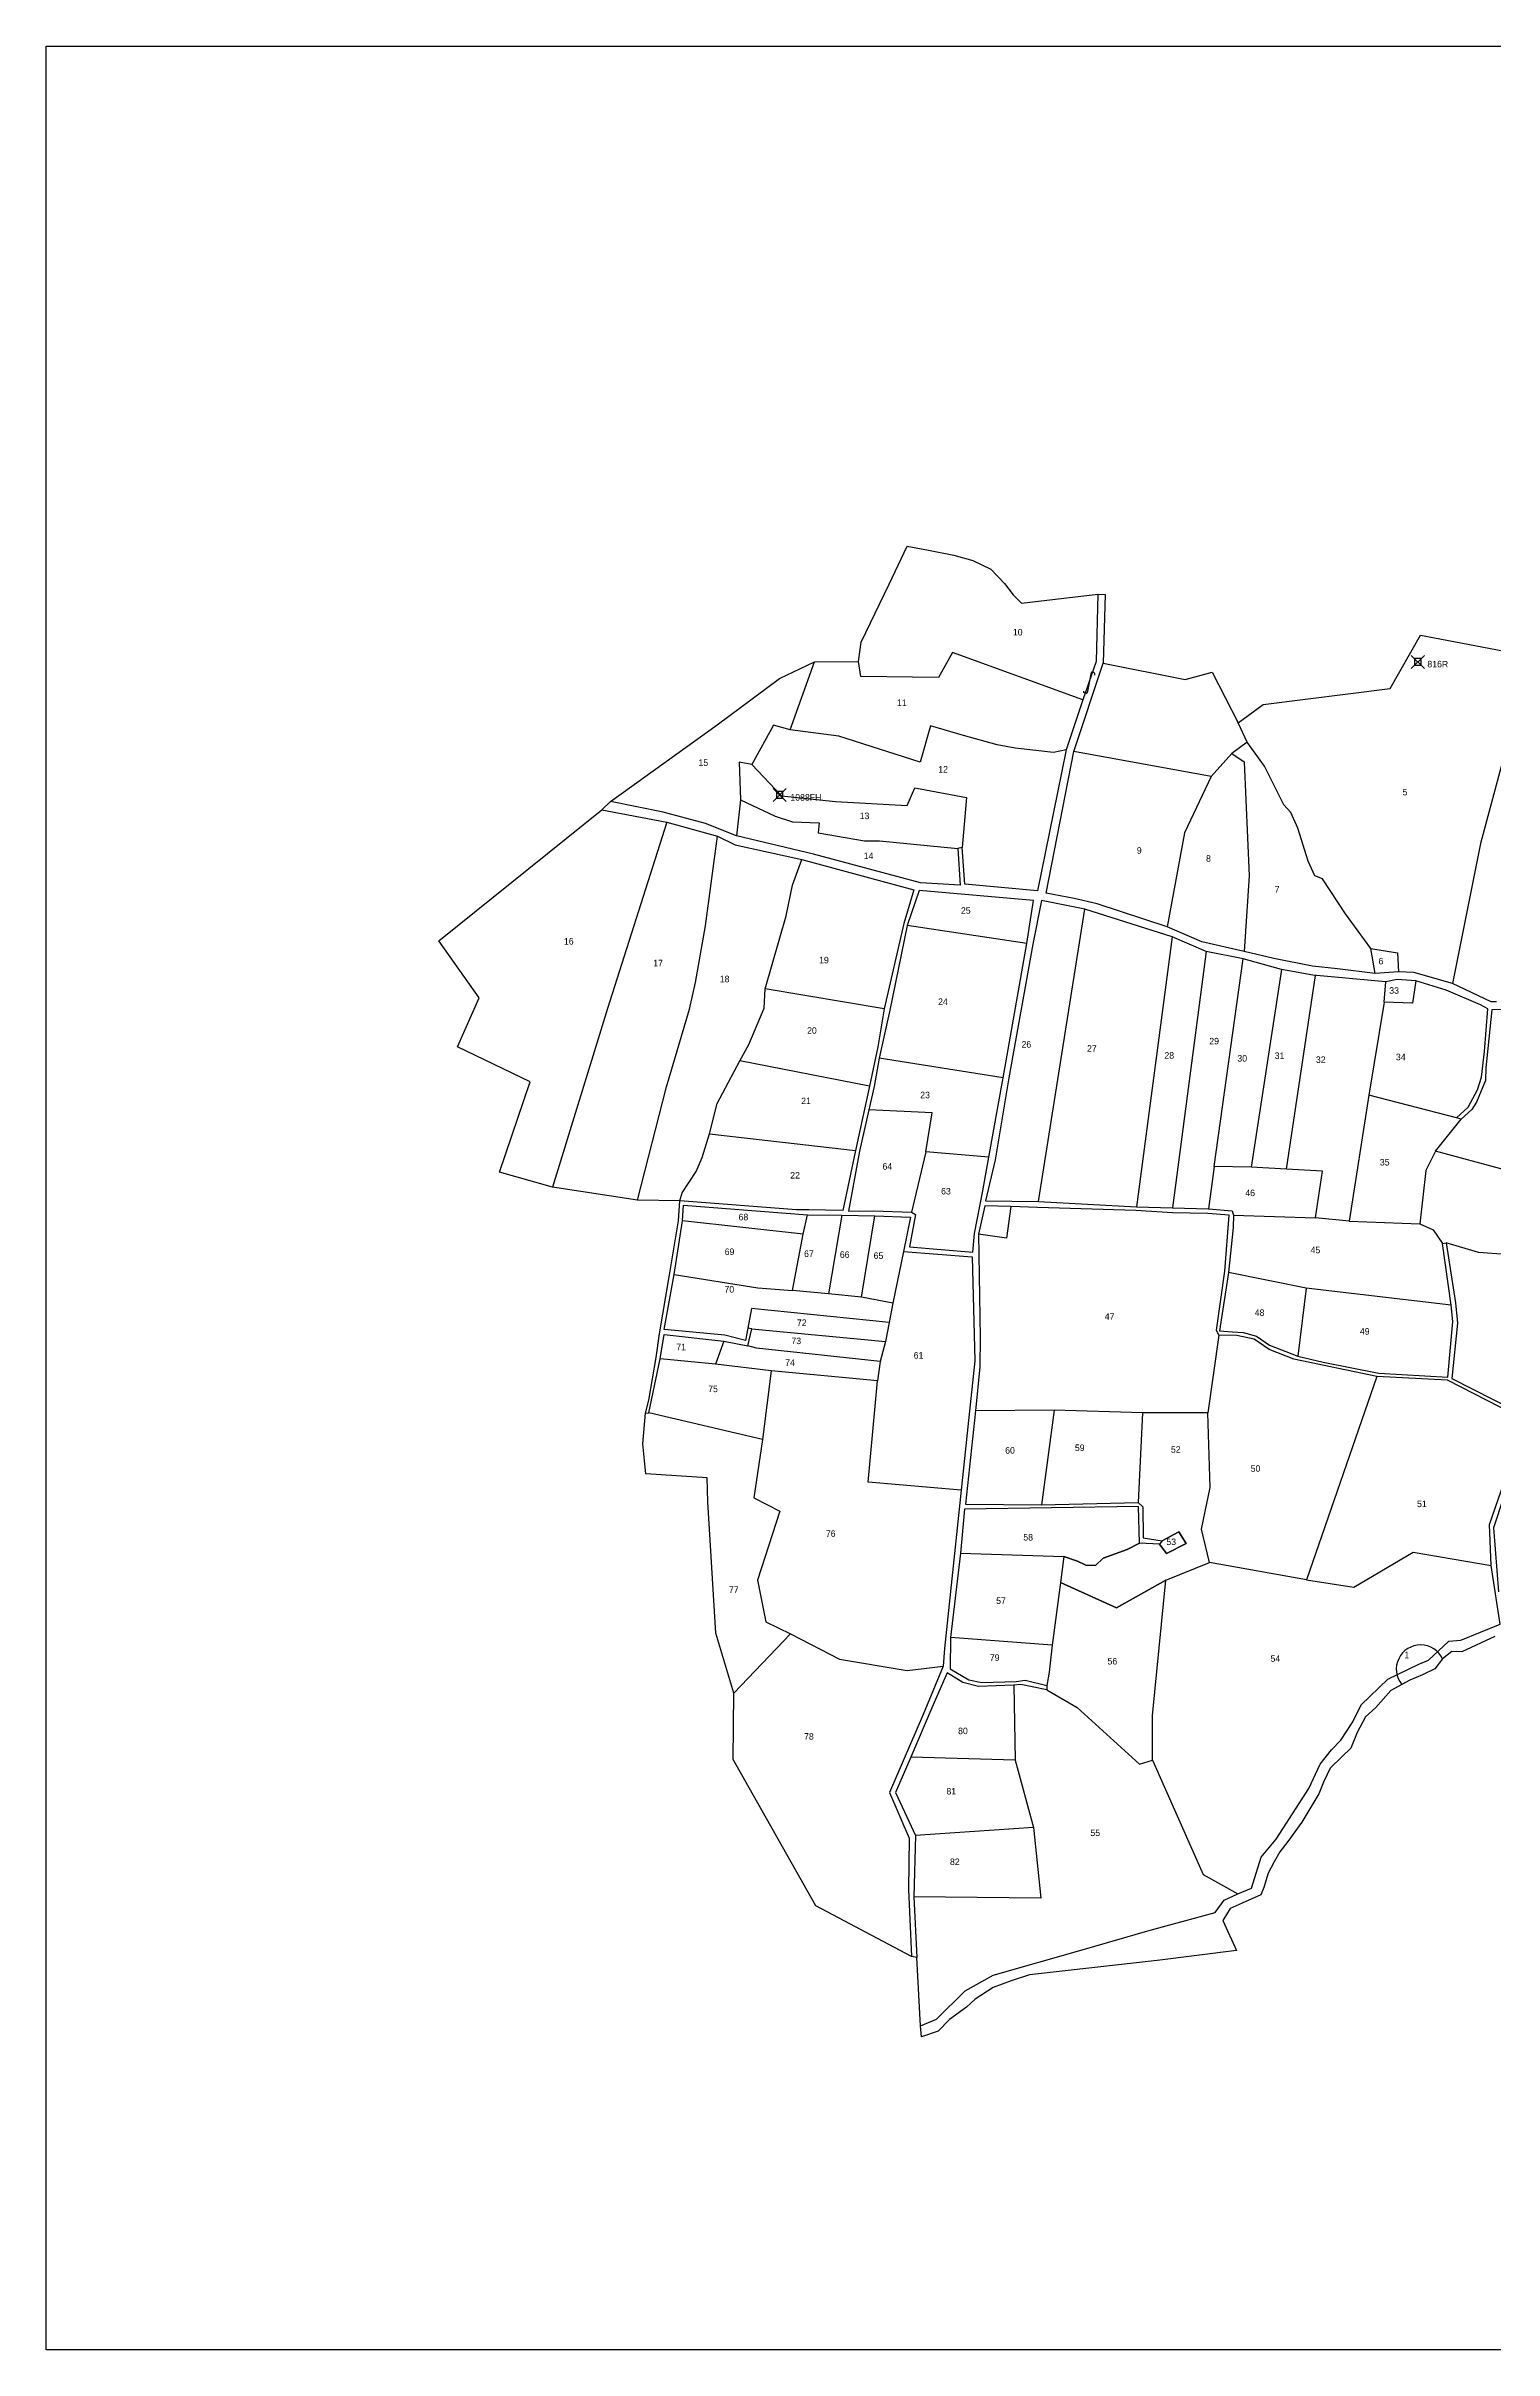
# Model space of a CAD drawing. Header units: inches. Extents: x 149547 to 151317, y 179337 to 181102.
# Drawn here: x 149547 to 150657, y 179337 to 181102 of the extents above; entities that cross this region are included whole.
import ezdxf

# ---------------------------------------------------------------- set-up
doc = ezdxf.new("R2010")
doc.units = ezdxf.units.IN
doc.header["$MEASUREMENT"] = 0
doc.header["$PDMODE"] = 67
doc.header["$PDSIZE"] = 5
for name, color, linetype in [('BORDER-B', 3, 'CONTINUOUS'), ('IMAGE', 7, 'CONTINUOUS'), ('LINK', 4, 'CONTINUOUS'), ('NO', 1, 'CONTINUOUS'), ('PARCEL', 6, 'CONTINUOUS'), ('ROAD', 2, 'CONTINUOUS'), ('TRIG-P', 2, 'CONTINUOUS'), ('TRIG-T', 1, 'CONTINUOUS')]:
    doc.layers.add(name, color=color, linetype=linetype)
picture_1 = doc.add_image_def('image1.tif', size_in_pixel=(8440, 8419))

msp = doc.modelspace()

# ---------------------------------------------------------------- linework, layer by layer
at = {"layer": 'BORDER-B'}
msp.add_lwpolyline([(150657.7, 179883.5), (150632.2, 179871.7), (150624.6, 179872), (150617.6, 179866.3), (150611.6, 179858.7), (150602.3, 179854.2), (150592.5, 179850.1), (150577.8, 179842.1), (150566.4, 179829.1), (150558.4, 179821.8), (150552.1, 179810), (150547.3, 179797.9), (150540.6, 179791.6), (150531.4, 179782.6), (150526.3, 179771.8), (150522.8, 179762.9), (150509.7, 179741.3), (150498.9, 179726.3), (150492.9, 179718.4), (150488.5, 179710.9), (150483.8, 179702), (150480.6, 179691.1), (150478.3, 179685.4), (150464, 179679.1), (150454.8, 179674.9), (150449.1, 179665.7), (150459.6, 179642.8), (150398.8, 179635.2), (150301.1, 179624.3), (150287.1, 179619.6), (150273.1, 179614.5), (150259.4, 179605.6), (150252.7, 179599.5), (150239.7, 179590), (150231.1, 179581.1), (150218.4, 179576.6), (150217.5, 179585.2), (150214.6, 179637.4), (150210.5, 179638.3), (150137.3, 179677.1), (150074, 179789.1), (150074.6, 179840), (150060.6, 179886.1), (150054.5, 179986.6), (150054.1, 180005), (150007.1, 180008.2), (150004.8, 180031.1), (150006.7, 180054.6), (150009.3, 180064.5), (150015, 180097.2), (150017.6, 180115.4), (150024.9, 180159), (150032.2, 180201.9), (150033, 180217.4), (150000.6, 180217.7), (149935.6, 180227.9), (149894.9, 180239.4), (149918.5, 180308.4), (149862.8, 180335.4), (149879.3, 180373), (149848.5, 180416.5), (149973.3, 180517), (149979.9, 180523.3), (150061.7, 180582.2), (150109.4, 180617.7), (150136.4, 180630.4), (150170.1, 180630.7), (150172, 180645.4), (150193.4, 180689.9), (150207.4, 180718.9), (150223.6, 180716), (150243, 180712.2), (150257.6, 180708), (150271.3, 180701.4), (150281.8, 180690.5), (150288.5, 180681.6), (150294.9, 180675.3), (150353.4, 180682.3), (150359.1, 180681.9), (150357.5, 180629.4), (150420.2, 180616.7), (150440.9, 180622.4), (150460.9, 180583.6), (150480, 180597.6), (150577.4, 180610), (150600.6, 180650.7), (150685.3, 180634.8)], dxfattribs=at)
at = {"layer": 'LINK'}
msp.add_lwpolyline([(150351.2, 180620.2, 0.64932), (150348.3, 180622.1), (150345.2, 180606.5, -0.752853), (150342.7, 180607.9)], format="xyb", dxfattribs=at)
at = {"layer": 'PARCEL'}
for points in [[(150329.2, 180562.9), (150319.3, 180561), (150290, 180564.1), (150276.3, 180566.8), (150250.5, 180573.9), (150225.2, 180581.4), (150217.2, 180553.5), (150155, 180573.4), (150117.7, 180578.3), (150136.4, 180630.4)], [(150341.9, 180601.3), (150242.1, 180637.4), (150231.4, 180618.3), (150171.9, 180619.2), (150170.1, 180630.7)], [(150685.3, 180634.8), (150646.5, 180491.2), (150625.1, 180383.9)], [(150117.7, 180578.3), (150104.8, 180581.9), (150088.4, 180551.7), (150078.6, 180553.5), (150079.5, 180524.6), (150076.6, 180497.1)], [(150562.5, 180410.7), (150543.1, 180437.3), (150525.6, 180464), (150519.8, 180466.4), (150514.5, 180477.6), (150506.7, 180502.8), (150501.4, 180515), (150496, 180520.8), (150481, 180550.4), (150467.9, 180568.8), (150460.9, 180583.6)], [(150456.2, 180560.1), (150456.2, 180560.1), (150440.2, 180542.6), (150334.9, 180561.7)], [(150467.9, 180568.8), (150456.2, 180560.1), (150465.5, 180553.8), (150469.3, 180466.4), (150465.4, 180408.3)], [(150088.4, 180551.7), (150111.1, 180527.7), (150152.4, 180523.3), (150207.4, 180520.2), (150213.2, 180533.9), (150252.7, 180526.4), (150249.5, 180488)], [(150440.2, 180542.6), (150419.8, 180499.4), (150406.5, 180427.2)], [(150079.5, 180524.6), (150106.2, 180512.2), (150119.5, 180507.7), (150139.9, 180506.9), (150139, 180499.3), (150174.6, 180493.1), (150186.1, 180493.1), (150246.2, 180487.4)], [(150023.1, 180507.4), (149977.7, 180364.6), (149935.6, 180227.9)], [(150000.6, 180217.7), (150023, 180304.7), (150040.4, 180364.1), (150045.2, 180384.6), (150052.8, 180428.1), (150061.9, 180496.7)], [(150033, 180217.4), (150035, 180223.4), (150045.7, 180239.9), (150050.1, 180250.5), (150055.9, 180268.7), (150061.7, 180291.8), (150079, 180324.6), (150086.1, 180337.1), (150097.6, 180365), (150098.5, 180379.7), (150114.5, 180435.6), (150119.4, 180459.1), (150126.5, 180479)], [(150308, 180216.9), (150343.5, 180440.7)], [(150299.1, 180414.5), (150207.2, 180428.4)], [(150410.4, 180419.5), (150382.9, 180212.6)], [(150436.5, 180408.4), (150410.5, 180211.9)], [(150442.6, 180243.5), (150464.8, 180402.7)], [(150565.8, 180391.5), (150562.5, 180410.7), (150582.9, 180407.3), (150583.9, 180392.9)], [(150189.8, 180364.5), (150098.5, 180379.7)], [(150494.2, 180394.5), (150470.8, 180243)], [(150498, 180241.6), (150520.2, 180390)], [(150597, 180385.9), (150594.5, 180368.7), (150572.7, 180369.6), (150574.1, 180385.2)], [(150572.7, 180369.6), (150561.1, 180298.3), (150546, 180201.8), (150600.2, 180199.7)], [(150280.8, 180311.5), (150185.9, 180326.6)], [(150178.4, 180305.3), (150079, 180324.6)], [(150628.2, 180280.9), (150561.1, 180298.3)], [(150270, 180250.7), (150221.5, 180254.9), (150226.4, 180284.7), (150177.8, 180287.1)], [(150612.1, 180255.3), (150631.8, 180279.9)], [(150055.9, 180268.7), (150167.7, 180255.8)], [(150221.5, 180254.9), (150210.7, 180208.5)], [(150775.6, 180168), (150786.9, 180174.8), (150743.8, 180231.5), (150722.2, 180228.7), (150712.6, 180233.2), (150702.3, 180233.8), (150664.9, 180241.1), (150612.1, 180255.3), (150604.7, 180240.6), (150600.2, 180199.7), (150610.4, 180195.2), (150617.4, 180184.7)], [(150546, 180201.8), (150520.3, 180204.2), (150525.6, 180240.1), (150498, 180241.6), (150470.8, 180243), (150442.6, 180243.5), (150438.1, 180211.2)], [(150196.2, 180139), (150172.3, 180143.6), (150146.9, 180146.1), (150119.4, 180148.6), (150127.5, 180191.8), (150130.9, 180206.6)], [(150157.3, 180206.2), (150146.9, 180146.1)], [(150172.3, 180143.6), (150182.4, 180205.9)], [(150286.7, 180212.9), (150283.5, 180188.7), (150262, 180191.8)], [(150457.4, 180206.2), (150520.3, 180204.2)], [(150127.5, 180191.8), (150035.1, 180201.9)], [(151043.8, 180129.1), (150939, 180136.2), (150842, 180133.9), (150789.2, 180133.9), (150775.6, 180168), (150751.7, 180177.6), (150700.6, 180183.3), (150683.6, 180174.8), (150645, 180177.6), (150620.3, 180185.1)], [(150204.5, 180178.5), (150196.2, 180139), (150193.6, 180124.2), (150190.6, 180109.5), (150186.5, 180094.3), (150184.5, 180079.5), (150103.1, 180087.1), (150060.4, 180092.2), (150018, 180096.3)], [(150028.8, 180160.9), (150093, 180150.7), (150119.4, 180148.6)], [(150624.2, 180137.4), (150513, 180150.4), (150453.4, 180162.5)], [(150513, 180150.4), (150506.7, 180098.4)], [(150193.6, 180124.2), (150087.9, 180134.9), (150085.3, 180119.8)], [(150088.3, 180119.1), (150190.6, 180109.5)], [(150446.2, 180114.4), (150437.8, 180054.8)], [(150066.9, 180109.7), (150060.4, 180092.2)], [(150186.5, 180094.3), (150091.9, 180104.4), (150085.3, 180106.1)], [(150103.1, 180087.1), (150096.5, 180034.3), (150009.3, 180054.9)], [(150248.7, 179995.5), (150177.4, 180001.8), (150184.5, 180079.5)], [(150567.2, 180082.6), (150513.2, 179927), (150439, 179940.1)], [(150405.6, 179926.7), (150439, 179940.1), (150432.8, 179965.6), (150439.4, 179997.7), (150437.8, 180054.8), (150387.6, 180054.8), (150320, 180056.8), (150259.6, 180056.3)], [(150320, 180056.8), (150310.2, 179984.4)], [(150387.6, 180054.8), (150384.2, 179986.1)], [(150096.5, 180034.3), (150089.9, 179989.6), (150109.7, 179979.4), (150092.5, 179926.6), (150099.1, 179894.6), (150117.9, 179885.4), (150074.6, 179840)], [(150327.3, 179944.7), (150337.7, 179941.3), (150344.3, 179938.2), (150351.6, 179937.8), (150357.4, 179943.6), (150376, 179950.1), (150385.2, 179955)], [(150400.6, 179954.3), (150406.1, 179947), (150421.2, 179954.8), (150415.4, 179963.7), (150402.6, 179956.7)], [(150248.2, 179947.3), (150327.3, 179944.7), (150324.9, 179924.8)], [(150513.2, 179927), (150549.5, 179921.2), (150595.1, 179948.2), (150654.9, 179937.8)], [(150395.2, 179788.8), (150395.2, 179822.8), (150405.6, 179926.7), (150367.8, 179905.5), (150324.9, 179924.8), (150318.3, 179876.9), (150316, 179856), (150314.2, 179845.9)], [(150117.9, 179885.4), (150155.5, 179866.1), (150207.3, 179857.5), (150235, 179860.6)], [(150318.3, 179876.9), (150240.5, 179882.7)], [(150289.1, 179846.2), (150290.1, 179788.8), (150210, 179791.1)], [(150314.2, 179842.6), (150337.6, 179829), (150385.2, 179785.7), (150395.2, 179788.8), (150434.2, 179701.1), (150460.8, 179686.3)], [(150290.1, 179788.8), (150304, 179737), (150309.8, 179682.9), (150212.4, 179684)], [(150304, 179737), (150213.7, 179730.9)]]:
    msp.add_lwpolyline(points, dxfattribs=at)
msp.add_arc((150600.7, 179858.4), 18.6, 25.0007, 219.0082, dxfattribs=at)
at = {"layer": 'ROAD'}
for points in [[(150353.4, 180682.3), (150352, 180630.5), (150341.9, 180601.3), (150329.2, 180562.9), (150322.5, 180530.1), (150307.1, 180454.9), (150251.6, 180459.9), (150249.5, 180488), (150246.2, 180487.4), (150247.9, 180459.2), (150217.4, 180460.9), (150135.4, 180483), (150076.6, 180497.1), (150052.9, 180506.4), (150020.4, 180515.1), (149979.9, 180523.3)], [(150658.9, 180369.8), (150654.9, 180369.8), (150625.1, 180383.9), (150595.6, 180392.2), (150583.9, 180392.9), (150565.8, 180391.5), (150537.1, 180395.2), (150518, 180397.2), (150488.2, 180402.9), (150465.4, 180408.3), (150433, 180415.8), (150406.5, 180427.2), (150353, 180444.9), (150335.2, 180448.9), (150313.8, 180453), (150334.9, 180561.7), (150357.5, 180629.4)], [(149973.3, 180517), (150023.1, 180507.4), (150061.9, 180496.7), (150075.6, 180490), (150126.5, 180479), (150212.5, 180455.6), (150204.8, 180429.8), (150189.8, 180364.5), (150184.7, 180335.4), (150178.4, 180305.3), (150167.7, 180255.8), (150158, 180210), (150131.9, 180210.3), (150122.5, 180210.3), (150036.5, 180217), (150033, 180217.4)], [(150304.1, 180447.4), (150216.5, 180455.2), (150207.2, 180428.4), (150194.1, 180363.4), (150185.9, 180326.6), (150182, 180304.9), (150177.8, 180287.1), (150170.8, 180255.3), (150162.3, 180209.3), (150181.7, 180209.6), (150210.7, 180208.5), (150213.8, 180206.9), (150209.2, 180182.1), (150257.6, 180177.9), (150258.8, 180192.2), (150265.3, 180225.1), (150270, 180250.7), (150280.8, 180311.5), (150299.1, 180414.5), (150304.1, 180447.4)], [(150699.8, 180364.7), (150655.4, 180363.7), (150650.8, 180319.3), (150650.4, 180309.6), (150647.2, 180301.7), (150643.6, 180292.8), (150640, 180287.4), (150631.8, 180279.9), (150628.2, 180280.9), (150637.1, 180289.2), (150644.3, 180302.4), (150647.5, 180312.1), (150649.7, 180331.8), (150652.2, 180364.4), (150646.5, 180367.6), (150620.3, 180378.7), (150597, 180385.9), (150582.7, 180386.9), (150574.1, 180385.2), (150518.2, 180390.2), (150494.2, 180394.5), (150464.8, 180402.7), (150436.5, 180408.4), (150410.4, 180419.5), (150343.5, 180440.7), (150310.2, 180447.5), (150303.7, 180413.9), (150285.1, 180311.5), (150274.7, 180248.8), (150267.2, 180217.3), (150308, 180216.9), (150382.9, 180212.6), (150410.5, 180211.9), (150438.1, 180211.2), (150456.3, 180209.7), (150457.4, 180206.2), (150457.1, 180196.9), (150453.4, 180162.5), (150446.5, 180117.8), (150456.6, 180117), (150464.8, 180116.3), (150474.9, 180113.5), (150484.9, 180106.7), (150506.7, 180098.4), (150526.1, 180093.8), (150568.7, 180085.2), (150621.7, 180082.3), (150625.3, 180124.9), (150624.2, 180137.4), (150617.4, 180184.7), (150620.3, 180185.1), (150627.5, 180139.2), (150628.9, 180123.5), (150624.6, 180081.2), (150672.3, 180056.9)], [(150006.7, 180054.6), (150009.3, 180054.9), (150018, 180096.3), (150021.1, 180114.8), (150066.9, 180109.7), (150085.3, 180106.1), (150088.3, 180119.1), (150085.3, 180119.8), (150083.3, 180110.4), (150067.6, 180114.4), (150021.1, 180118.8), (150028.8, 180160.9), (150035.1, 180201.9), (150035.8, 180213.9), (150130.9, 180206.6), (150157.3, 180206.2), (150182.4, 180205.9), (150209.9, 180204.9), (150204.5, 180178.5), (150257.1, 180174.4), (150259.1, 180094.8), (150254.4, 180049), (150248.7, 179995.5), (150236, 179874.3), (150235, 179860.6), (150219.6, 179823.8), (150193.8, 179764), (150208.9, 179728.8), (150208.2, 179689.7), (150210.5, 179638.3)], [(150671.6, 180054.1), (150621.4, 180079.9), (150567.2, 180082.6), (150503.6, 180095.9), (150484.8, 180103.3), (150473.3, 180111.4), (150459.9, 180114.1), (150446.2, 180114.4), (150444.2, 180118.1), (150450.6, 180163.3), (150454.1, 180206.2), (150437.7, 180207.6), (150410.6, 180208.2), (150382.5, 180209.9), (150307.2, 180212.2), (150286.7, 180212.9), (150266.7, 180213.6), (150262, 180191.8), (150263.3, 180112.5), (150263, 180090.1), (150259.6, 180056.3), (150251.9, 179984.8), (150310.2, 179984.4), (150384.2, 179986.1), (150387.8, 179982.8), (150388.2, 179959), (150402.6, 179956.7), (150400.6, 179954.3), (150385.2, 179955), (150384.5, 179983.1), (150251.3, 179981.1), (150248.2, 179947.3), (150240.5, 179882.7), (150240.2, 179858.6), (150254.6, 179850.2), (150264.6, 179848.2), (150290.8, 179848.9), (150297.8, 179849.9), (150314.2, 179845.9), (150314.2, 179842.6), (150294.4, 179846.6), (150289.1, 179846.2), (150262, 179845.2), (150249.9, 179848.2), (150237.9, 179855.6), (150226.1, 179828.8), (150210, 179791.1), (150198.3, 179764), (150213.7, 179730.9), (150212.4, 179684), (150214.6, 179637.4)], [(150217.5, 179585.2), (150229.7, 179590.2), (150251.8, 179612), (150273.2, 179624), (150341.5, 179643.4), (150391.7, 179657.8), (150443.4, 179671.9), (150450.1, 179681.3), (150460.8, 179686.3), (150471.2, 179690.6), (150478.6, 179714.4), (150490, 179728.1), (150515.1, 179766.9), (150523.8, 179785.7), (150532.5, 179796.7), (150539.7, 179804), (150548.8, 179818), (150555.1, 179831.1), (150575.6, 179850.8), (150599.3, 179862.2), (150606.7, 179865.2), (150622.4, 179879.9), (150631.5, 179880.6), (150661.6, 179893), (150654.9, 179937.8), (150653.5, 179969.3), (150676.3, 180035)], [(150679.4, 180035.7), (150656.5, 179966.6), (150660.5, 179917.7)]]:
    msp.add_lwpolyline(points, dxfattribs=at)
at = {"layer": 'TRIG-P'}
for p in [(150598.6, 180630.3), (150109.6, 180528.4)]:
    msp.add_point(p, dxfattribs=at)
at = {"layer": 'TRIG-T'}
msp.add_lwpolyline([(150437.8, 180054.8), (150387.6, 180054.8), (150384.2, 179986.1), (150387.8, 179982.8), (150388.2, 179959), (150402.6, 179956.7), (150415.4, 179963.7), (150421.2, 179954.8), (150406.1, 179947), (150400.6, 179954.3), (150385.2, 179955), (150376, 179950.1), (150357.4, 179943.6), (150351.6, 179937.8), (150344.3, 179938.2), (150337.7, 179941.3), (150327.3, 179944.7), (150324.9, 179924.8), (150367.8, 179905.5), (150405.6, 179926.7), (150439, 179940.1), (150432.8, 179965.6), (150439.4, 179997.7)], close=True, dxfattribs=at)

# ---------------------------------------------------------------- texts
at = {"layer": 'NO'}
for s, p in [('10', (150288.3, 180650.6)), ('11', (150199.5, 180596.5)), ('15', (150047.4, 180550.6)), ('12', (150231.1, 180545.5)), ('5', (150586.9, 180528)), ('13', (150170.9, 180509.8)), ('9', (150383.3, 180483.3)), ('14', (150174, 180479.2)), ('8', (150436.3, 180477.2)), ('7', (150488.9, 180453.5)), ('25', (150248.5, 180437.3)), ('16', (149944.3, 180413.7)), ('17', (150012.7, 180397)), ('19', (150139.8, 180399.3)), ('6', (150568.5, 180398.5)), ('18', (150063.7, 180384.8)), ('33', (150576.7, 180376)), ('24', (150231, 180367.4)), ('20', (150130.6, 180345.3)), ('26', (150294.9, 180334.7)), ('27', (150345.1, 180331.6)), ('28', (150404.4, 180326.3)), ('29', (150438.8, 180337.2)), ('30', (150460.3, 180324)), ('31', (150488.9, 180326)), ('32', (150520.5, 180323)), ('34', (150581.8, 180325)), ('21', (150126.1, 180291.4)), ('23', (150217.3, 180295.9)), ('22', (150117.7, 180234.4)), ('64', (150188.4, 180241.2)), ('35', (150569.5, 180244.4)), ('63', (150233.3, 180222.2)), ('46', (150466.4, 180220.9)), ('68', (150078.1, 180202.4)), ('69', (150067.5, 180175.8)), ('67', (150128.3, 180174.3)), ('66', (150155.7, 180173.6)), ('65', (150181.6, 180172.8)), ('45', (150516.4, 180177.1)), ('70', (150067.3, 180147)), ('48', (150473.6, 180129.1)), ('72', (150122.8, 180121.4)), ('47', (150358.7, 180126.2)), ('49', (150554.2, 180114.8)), ('71', (150030.4, 180102.8)), ('73', (150118.6, 180107.5)), ('61', (150212.3, 180096.4)), ('74', (150113.8, 180090.8)), ('75', (150054.8, 180070.7)), ('60', (150282.4, 180023.6)), ('59', (150335.8, 180025.6)), ('52', (150409.4, 180024.3)), ('50', (150470.5, 180009.7)), ('51', (150598, 179982.6)), ('76', (150145, 179959.8)), ('58', (150296.3, 179957)), ('53', (150405.9, 179953.5)), ('77', (150070.7, 179916.8)), ('57', (150275.5, 179908.4)), ('79', (150270.6, 179864.8)), ('56', (150360.8, 179862)), ('54', (150485.7, 179864.1)), ('1', (150588.3, 179866.8)), ('80', (150246.3, 179808.6)), ('78', (150128.3, 179804.4)), ('81', (150237.4, 179762.4)), ('55', (150347.7, 179730.5)), ('82', (150240.1, 179708.3))]:
    msp.add_text(s, height=5, dxfattribs=at).set_placement(p)
at = {"layer": 'TRIG-T'}
for s, p in [('816R', (150605.9, 180626.1)), ('1088FH', (150117.8, 180524))]:
    msp.add_text(s, height=5, dxfattribs=at).set_placement(p)

# ---------------------------------------------------------------- pictures from other files: only their frames are drawn
at = {"layer": 'IMAGE'}
image = msp.add_image(picture_1, insert=(149547.5, 179336.7), size_in_units=(1769.9, 1765.5), dxfattribs=at)
image.dxf.flags = 15

doc.saveas('drawing.dxf')
